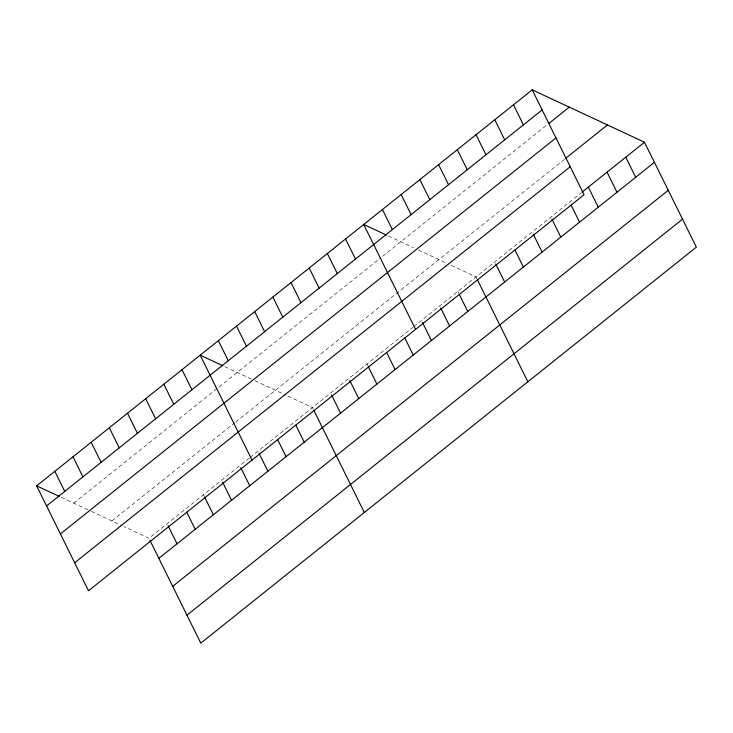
<?xml version="1.0" encoding="UTF-8"?>
<svg xmlns="http://www.w3.org/2000/svg" width="733" height="733" viewBox="0 0 733 733"><rect width="100%" height="100%" fill="white"/><g stroke="black" fill="none" stroke-linecap="round" stroke-linejoin="round"><path stroke-width="0.55" stroke-dasharray="3.67 2.75" d="M73.703 503.14L217.344 388.362M219.066 386.978L380.876 257.677M382.608 256.293L546.983 124.94M111.883 520.961L234.752 422.776M235.614 422.08L564.657 159.143M249.312 458.043L148.936 538.251L124.234 526.725M250.173 457.355L412.844 327.367M413.714 326.671L581.205 192.825M388.426 236.008L413.504 247.717M418.396 249.999L446.159 262.955M451.308 265.355L476.01 276.891L477 278.897M224.884 366.692L253.884 380.225M254.864 380.684L285.714 395.078M287.767 396.04L312.478 407.575L313.467 409.582M61.352 497.377L90.342 510.91M91.323 511.368L122.173 525.763M457.841 291.404L458.831 293.42M366.986 364.008L367.975 366.014M203.453 494.693L204.443 496.699"/><path stroke-width="1.1" d="M532.213 89.838L584.064 194.749L88.501 590.761L36.65 485.851L532.213 89.838L644.499 142.239L696.35 247.149L200.787 643.162L149.935 540.267M46.573 505.926L542.136 109.913M548.76 123.511L569.266 107.128M60.408 533.926L555.971 137.914M565.546 158.429L607.446 124.949M74.665 562.761L570.228 166.748M582.094 192.11L644.499 142.239M158.859 558.335L654.422 162.323M172.695 586.327L668.258 190.314M186.952 615.17L682.515 219.158M386.364 235.046L363.724 224.481L415.574 329.392M222.832 365.73L200.182 355.166L252.033 460.077M36.65 485.851L59.291 496.415M625.78 157.201L635.703 177.285M607.061 172.163L616.984 192.248M588.333 187.126L598.265 207.21M571.108 205.093L579.537 222.163M513.494 104.792L523.417 124.876M551.885 219.057L560.818 237.126M494.766 119.754L504.698 139.838M533.166 234.01L542.099 252.088M476.047 134.716L485.97 154.8M514.942 249.98L523.38 267.05M457.328 149.679L467.251 169.763M495.719 263.935L504.652 282.013M438.609 164.641L448.532 184.716M477.495 279.896L527.861 381.792M419.881 179.594L429.813 199.678M459.325 294.419L467.764 311.488M401.162 194.557L411.085 214.641M440.661 307.933L449.595 326.011M382.443 209.519L392.366 229.603M422.492 322.456L431.425 340.533M404.818 337.977L413.256 355.047M345.555 239.004L355.478 259.079M386.648 352.5L395.078 369.569M327.376 253.517L337.308 273.601M368.47 367.022L376.909 384.092M309.207 268.04L319.13 288.124M349.806 380.537L358.739 398.615M291.038 282.562L300.961 302.647M331.637 395.06L340.57 413.137M272.868 297.085L282.791 317.16M313.962 410.581L364.319 512.477M254.699 311.598L264.622 331.683M295.793 425.103L304.232 442.173M236.53 326.121L246.453 346.205M277.624 439.626L286.062 456.696M218.352 340.643L228.284 360.728M258.951 453.141L267.884 471.218M240.781 467.663L249.715 485.732M182.013 369.689L191.936 389.764M222.612 482.186L231.546 500.254M163.844 384.202L173.767 404.286M204.938 497.707L213.376 514.777M145.675 398.725L155.598 418.809M186.768 512.23L195.207 529.299M127.505 413.247L137.428 433.331M168.104 525.744L177.038 543.813M109.336 427.77L119.259 447.845M91.158 442.283L101.09 462.367M72.988 456.806L82.921 476.89M54.819 471.328L64.742 491.412"/></g></svg>
